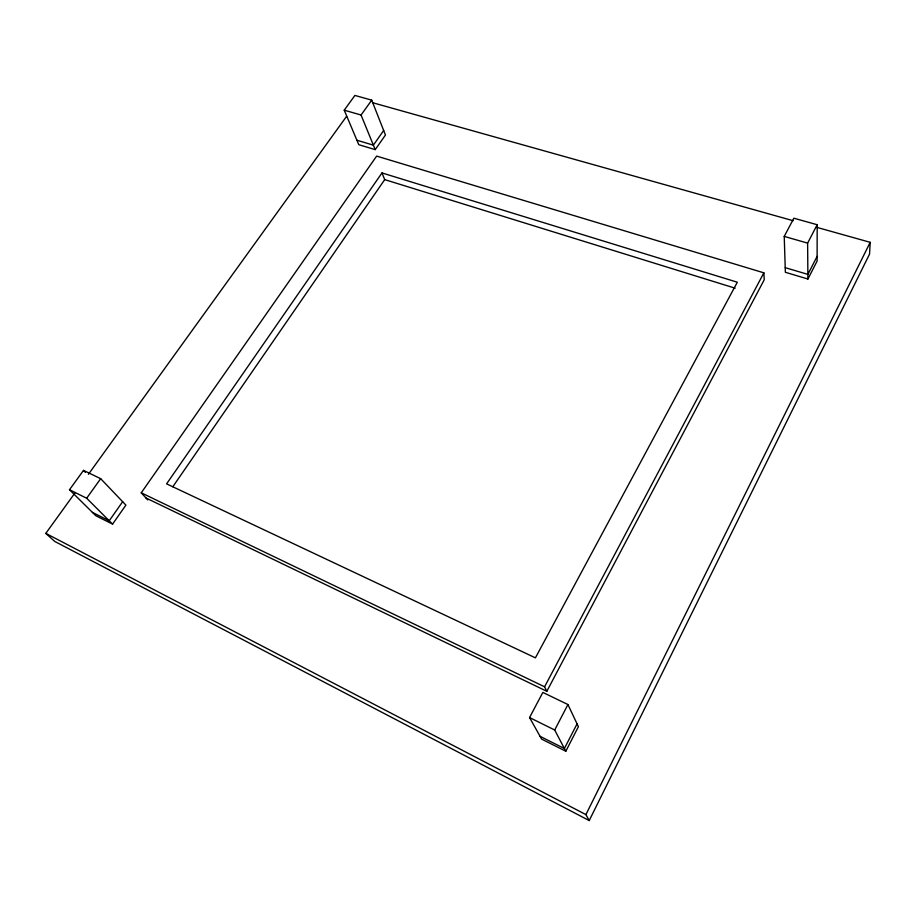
<?xml version="1.0" encoding="UTF-8"?>
<svg xmlns="http://www.w3.org/2000/svg" width="916" height="916" viewBox="0 0 916 916"><rect width="100%" height="100%" fill="white"/><g stroke="black" fill="none" stroke-linecap="round" stroke-linejoin="round"><path stroke-width="1.37" d="M817.187 224.729L817.106 261.071L807.912 279.025L785.367 272.281L784.233 236.408L793.874 218.203L817.187 224.729L807.626 243.118L807.912 279.025M816.477 227.26L870.2 242.328L869.547 254.121L589.217 820.564L54.72 541.425L45.8 533.387L75.043 492.831M589.217 820.564L585.908 814.61L870.2 242.328M577.069 723.835L564.393 748.509L540.096 736.35M817.118 256.377L807.878 274.388L785.218 267.655M565.825 751.235L578.408 726.686L567.931 704.541L542.856 692.416L529.551 717.56L541.642 739.12L565.825 751.235L554.695 730.018L529.551 717.56M554.695 730.018L567.931 704.541M146.01 498.006L546.829 691.294L764.242 279.746L763.864 272.831L376.636 156.098L141.247 492.819L147.739 499.896M546.829 691.294L544.585 686.805L763.864 272.831M172.803 486.762L384.709 179.616L381.961 172.929L166.597 483.854L535.413 657.848L737.323 282.22L381.961 172.929M122.641 501.693L109.222 520.78L92.401 512.365M383.667 130.496L373.373 145.14L356.908 140.24M112.565 524.124L125.904 505.105L100.668 478.679L83.505 470.389L69.502 489.728L95.802 515.731L112.565 524.124L86.677 498.235L69.502 489.728M375.205 149.629L385.453 135.018L371.724 100.142L354.904 95.436L344.233 110.183L358.797 144.717L375.205 149.629L361.064 115.015L344.233 110.183M86.677 498.235L100.668 478.679M361.064 115.015L371.724 100.142M88.417 474.293L346.603 116.309M372.915 102.787L793.061 220.687M784.233 236.408L807.626 243.118M384.709 179.616L735.159 288.197M141.247 492.819L544.585 686.805M45.8 533.387L585.908 814.61M83.505 470.389L85.451 472.393"/></g></svg>
